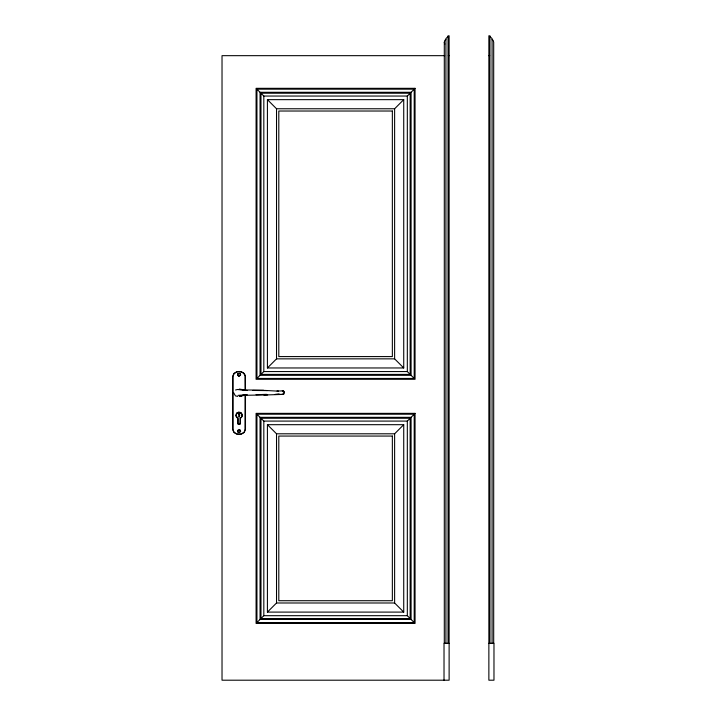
<?xml version="1.0" encoding="UTF-8"?>
<svg xmlns="http://www.w3.org/2000/svg" width="716" height="716" viewBox="0 0 716 716"><rect width="100%" height="100%" fill="white"/><g stroke="black" fill="none" stroke-linecap="round" stroke-linejoin="round"><path stroke-width="1.07" d="M245.087 394.65L245.033 429.743L244.433 431.685C241.587 435.471 234.087 434.907 233.031 429.877L233.031 376.142C233.872 371.38 240.308 370.62 243.646 373.242L245.123 376.007L245.096 390.265M240.361 423.371L240.424 418.072C242.778 416.989 242.563 413.311 240.155 412.416L238.115 412.398A3.07 3.07 0 0 0 236.37 413.839L236.423 416.9A3.07 3.07 0 0 0 237.202 417.768C239.189 418.914 235.841 424.499 239.332 424.391A1.163 1.163 0 0 0 240.039 424.033L240.361 423.371L238.544 424.266M240.227 431.48L240.236 430.772A1.226 1.226 0 0 0 239.636 430.039M444.305 643.299L444.305 42.298L444.77 40.391L445.916 39.604M282.301 390.757L283.509 390.927L284.109 391.894L283.563 394.382L274.872 394.489L279.097 393.916M263.882 395.017L283.563 394.382L284.118 392.923M282.918 391.67L283.509 390.927L284.109 391.894M403.735 367.961L394.623 358.85L394.623 108.76L403.735 99.649L267.417 99.649L267.417 367.961L403.735 367.961L403.735 99.649M410.161 374.396L407.323 371.559L407.323 96.051L410.161 93.214L260.982 93.214L260.982 374.396L410.161 374.396L410.161 93.214M414.206 378.442L411.082 375.318L411.082 92.292L414.206 89.169L256.937 89.169L256.937 378.442L414.206 378.442L414.206 89.169M256.937 378.442L260.06 375.318L260.06 92.292L256.937 89.169M260.982 374.396L263.819 371.559L263.819 96.051L260.982 93.214M267.417 367.961L276.528 358.85L276.528 108.76L267.417 99.649M403.735 612.099L394.623 602.988L394.623 433.798L403.735 424.686L267.417 424.686L267.417 612.099L403.735 612.099L403.735 424.686M410.161 618.526L407.323 615.688L407.323 421.089L410.161 418.251L260.982 418.251L260.982 618.526L410.161 618.526L410.161 418.251M414.206 622.571L411.082 619.447L411.082 417.33L414.206 414.206L256.937 414.206L256.937 622.571L414.206 622.571L414.206 414.206M256.937 622.571L260.06 619.447L260.06 417.33L256.937 414.206M260.982 618.526L263.819 615.688L263.819 421.089L260.982 418.251M267.417 612.099L276.528 602.988L276.528 433.798L267.417 424.686M241.024 395.68L240.048 395.769L241.731 395.59M239.278 396.19L243.673 395.5M239.833 375.703L239.171 375.972A1.226 1.226 0 0 1 238.276 375.694M238.705 373.573L237.882 374.387A1.226 1.226 0 0 0 237.972 375.318M243.852 394.811L242.867 395.313L243.431 394.892L243.467 395.5L240.701 395.787M235.546 390.005L237.399 389.495L247.297 390.524M238.007 395.366L247.297 394.749M256.033 394.722L266.576 394.346M267.65 394.91L242.939 395.322M242.939 389.952L263.577 390.148M448.046 36.588L445.916 38.575L445.916 643.299M277.011 391.008L283.509 390.927M239.278 389.083L243.637 389.781M444.654 55.669L222.023 55.669L222.023 680.2L449.12 680.2L449.12 35.8L448.046 35.8L448.046 643.299M448.279 55.669L449.12 55.669M488.867 55.669L489.717 55.669M260.06 92.292L411.082 92.292M263.819 96.051L407.323 96.051M276.528 108.76L394.623 108.76M276.528 358.85L394.623 358.85M263.819 371.559L407.323 371.559M260.06 375.318L411.082 375.318M260.06 417.33L411.082 417.33M263.819 421.089L407.323 421.089M276.528 433.798L394.623 433.798M276.528 602.988L394.623 602.988M263.819 615.688L407.323 615.688M260.06 619.447L411.082 619.447M449.12 643.299L444.018 643.299L444.018 680.2M488.867 643.299L493.977 643.299L493.977 680.2L488.867 680.2L488.867 35.8L489.95 35.8L489.95 643.299M489.95 36.588L492.08 38.575L492.08 643.299M237.631 418.072L237.757 423.46L238.84 424.409L240.308 423.693L240.397 418.108L240.907 417.768A3.07 3.07 0 0 0 241.686 416.9L242.062 414.716A3.07 3.07 0 0 0 239.806 412.344C237.247 411.637 234.92 414.788 236.468 417.034L237.694 418.072M252.829 390.444L267.354 390.605M264.338 390.381L278.533 391.178M243.512 390.202L245.042 390.274M239.994 389.522L242.106 389.629M239.547 395.957L241.453 396.199M237.703 396.422L235.403 395.867L233.729 392.833M239.529 373.609L240.084 374.065M492.08 39.604L493.217 40.391L493.691 42.298L493.691 643.299M243.7 390.56L243.333 390.041M283.044 393.657L283.563 394.382M238.106 431.9L237.828 431.238A1.226 1.226 0 0 1 238.106 430.343M444.305 42.298L444.77 44.204M245.481 390.13L245.337 375.56L244.281 373.492L241.274 371.667A14.544 14.544 0 0 0 236.835 371.667L233.828 373.492L232.628 376.759L232.628 429.126L233.828 432.392L236.835 434.218A14.544 14.544 0 0 0 241.274 434.218L244.281 432.392L245.481 429.126L245.481 394.588M240.236 374.396A1.226 1.226 0 0 1 240.281 374.871M239.833 432.079A1.226 1.226 0 0 1 238.473 432.204M240.299 418.072L240.263 423.541L238.679 424.32L237.891 423.738L237.819 418.055L236.065 415.728L236.951 413.177L238.419 412.362L241.203 413.23L242.089 414.922L241.578 417.016L240.299 418.072M238.911 414.895L239.028 417.204L239.269 416.399A1.951 1.951 0 0 0 239.305 413.982L239.681 412.864L238.428 412.864L238.911 414.895M237.739 373.85L237.542 375.193L238.893 376.321L240.63 374.916A1.584 1.584 0 0 0 239.225 373.179L237.739 373.85M240.63 431.292L239.359 432.688A1.638 1.638 0 0 1 237.578 431.721L237.515 430.647L238.759 429.555L240.191 430.003L240.63 431.292M415.056 88.319L256.086 88.319L256.086 379.292L415.056 379.292L415.056 88.319M392.35 111.025L278.801 111.025L278.801 356.577L392.35 356.577L392.35 111.025M415.056 413.356L256.086 413.356L256.086 623.421L415.056 623.421L415.056 413.356M392.35 436.062L278.801 436.062L278.801 600.715L392.35 600.715L392.35 436.062"/></g></svg>
